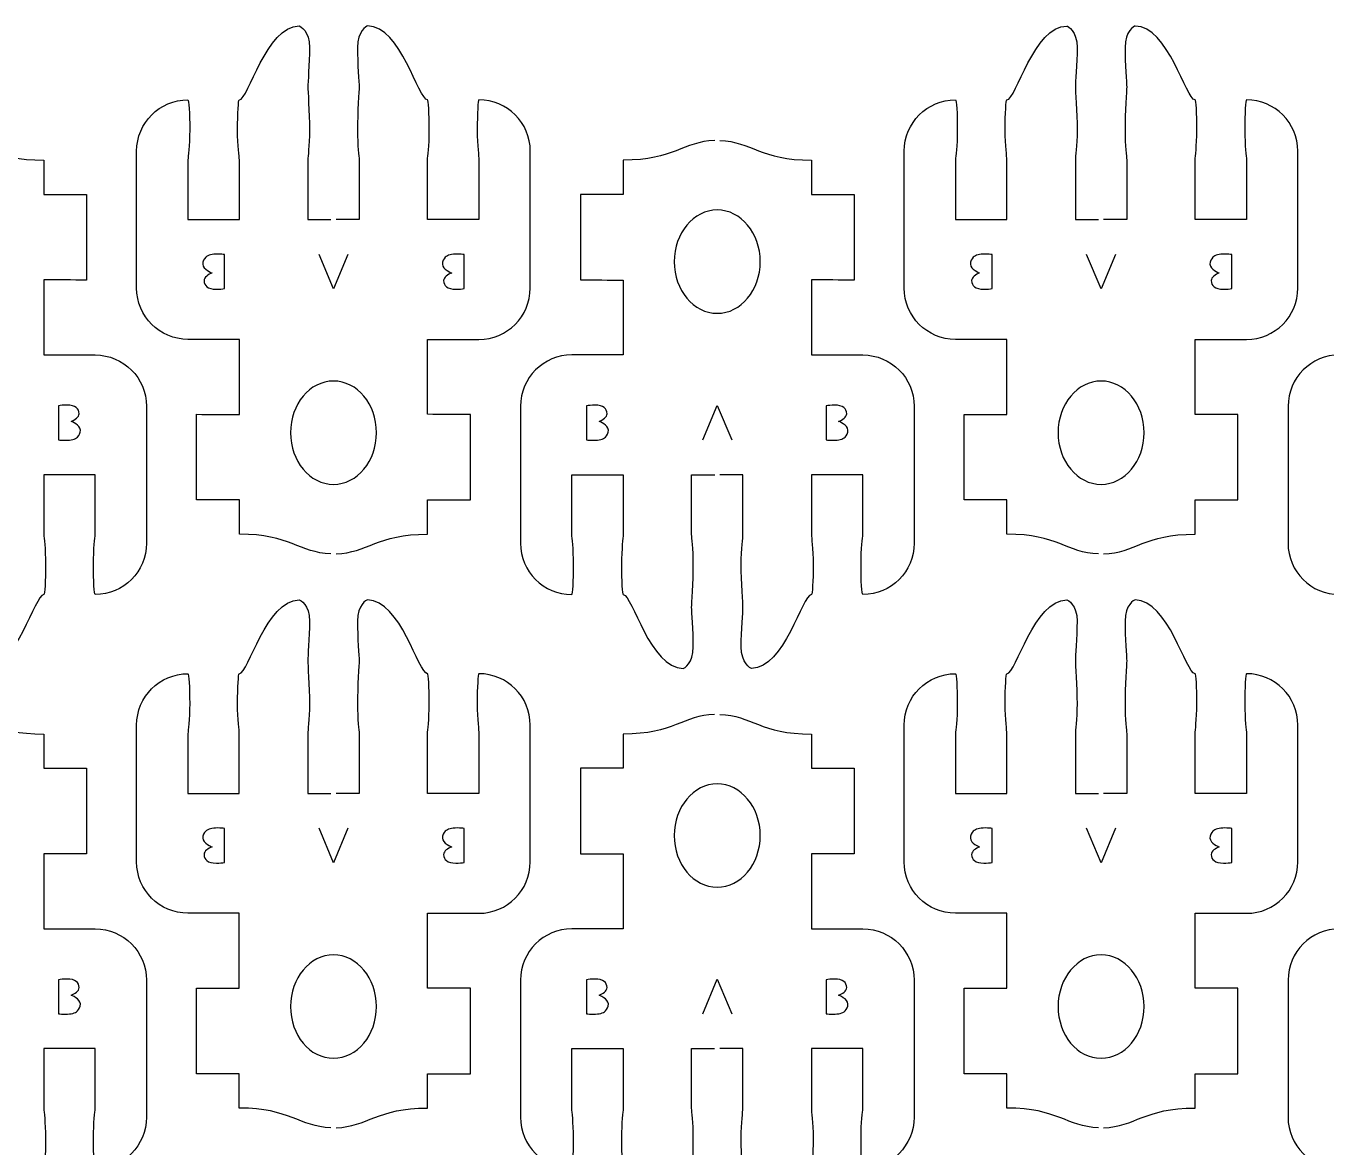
# Model space of a CAD drawing. Extents: x 0 to 300, y 0 to 300.
# Drawn here: x 76 to 151.9, y 47.2 to 112.7 of the extents above; entities that cross this region are included whole.
import ezdxf

# ---------------------------------------------------------------- set-up
doc = ezdxf.new("R2010")
doc.units = 0
doc.header["$MEASUREMENT"] = 0
doc.layers.add('DEFAULT', color=7, linetype='CONTINUOUS')

msp = doc.modelspace()

# ---------------------------------------------------------------- linework, layer by layer
at = {"layer": 'DEFAULT', "color": 250}
for points in [[(94.779, 99.356), (93.94, 97.335), (93.087, 99.356)], [(139.633, 99.356), (138.795, 97.335), (137.942, 99.356)], [(115.513, 88.508), (116.351, 90.529), (117.204, 88.508)], [(94.778, 65.819), (93.94, 63.797), (93.087, 65.819)], [(139.632, 65.818), (138.794, 63.797), (137.941, 65.818)], [(115.512, 54.97), (116.35, 56.991), (117.203, 54.97)]]:
    msp.add_lwpolyline(points, dxfattribs=at)
at = {"layer": 'DEFAULT', "color": 1}
for points, knots in [([(93.783, 81.855), (91.931, 81.911), (91.395, 83.005), (88.432, 83.005), (88.432, 83.672), (88.432, 84.338), (88.432, 85.005), (87.599, 85.005), (86.767, 85.005), (85.934, 85.005), (85.934, 86.673), (85.934, 88.34), (85.934, 90.008), (86.767, 90.006), (87.599, 90.005), (88.432, 90.004), (88.432, 91.466), (88.432, 92.927), (88.432, 94.389), (87.431, 94.389), (86.43, 94.389), (85.43, 94.389), (83.772, 94.389), (82.431, 95.73), (82.431, 97.388), (82.431, 100.055), (82.431, 102.722), (82.431, 105.389), (82.431, 107.047), (83.772, 108.387), (85.43, 108.387), (85.486, 108.387), (85.532, 107.604), (85.532, 106.637), (85.532, 105.671), (85.43, 105.064), (85.43, 104.888), (85.43, 103.721), (85.43, 102.555), (85.43, 101.388), (86.43, 101.388), (87.431, 101.388), (88.432, 101.388), (88.432, 102.555), (88.432, 103.721), (88.432, 104.888), (88.432, 105.064), (88.329, 105.671), (88.329, 106.637), (88.329, 107.604), (88.375, 108.387), (88.432, 108.387), (88.972, 108.387), (89.995, 112.702), (91.931, 112.702), (91.988, 112.702), (92.531, 112.416), (92.531, 111.449), (92.531, 110.483), (92.432, 109.386), (92.432, 109.135), (92.432, 108.99), (92.531, 107.604), (92.531, 106.637), (92.531, 105.671), (92.432, 105.061), (92.432, 104.888), (92.432, 103.721), (92.432, 102.555), (92.432, 101.388), (92.883, 101.388), (93.333, 101.388), (93.783, 101.388)], [0, 0, 0, 0, 1, 1, 1, 6.67, 6.67, 6.67, 13.75, 13.75, 13.75, 27.93, 27.93, 27.93, 35.010007, 35.010007, 35.010007, 47.440007, 47.440007, 47.440007, 55.950007, 55.950007, 55.950007, 56.950007, 56.950007, 56.950007, 79.630007, 79.630007, 79.630007, 80.630007, 80.630007, 80.630007, 81.630007, 81.630007, 81.630007, 82.630007, 82.630007, 82.630007, 92.550007, 92.550007, 92.550007, 101.060007, 101.060007, 101.060007, 110.980007, 110.980007, 110.980007, 111.980007, 111.980007, 111.980007, 112.980007, 112.980007, 112.980007, 113.980007, 113.980007, 113.980007, 114.980007, 114.980007, 114.980007, 115.980007, 115.980007, 115.980007, 116.980007, 116.980007, 116.980007, 117.980007, 117.980007, 117.980007, 127.900007, 127.900007, 127.900007, 131.730007, 131.730007, 131.730007, 131.730007]), ([(94.083, 81.855), (95.932, 81.911), (96.472, 83.005), (99.431, 83.005), (99.431, 83.672), (99.431, 84.338), (99.431, 85.005), (100.265, 85.005), (101.099, 85.005), (101.933, 85.005), (101.933, 86.671), (101.933, 88.338), (101.933, 90.004), (101.098, 90.005), (100.263, 90.006), (99.428, 90.008), (99.429, 91.467), (99.43, 92.926), (99.431, 94.385), (100.431, 94.385), (101.43, 94.385), (102.43, 94.385), (104.088, 94.385), (105.429, 95.73), (105.429, 97.388), (105.43, 100.055), (105.431, 102.722), (105.432, 105.389), (105.432, 107.047), (104.088, 108.387), (102.43, 108.387), (102.377, 108.387), (102.331, 107.604), (102.331, 106.637), (102.331, 105.671), (102.43, 105.064), (102.43, 104.888), (102.43, 103.721), (102.43, 102.555), (102.43, 101.388), (101.43, 101.388), (100.431, 101.388), (99.431, 101.388), (99.431, 102.555), (99.431, 103.721), (99.431, 104.888), (99.431, 105.064), (99.53, 105.671), (99.53, 106.637), (99.53, 107.604), (99.488, 108.387), (99.431, 108.387), (98.888, 108.387), (97.865, 112.702), (95.928, 112.702), (95.872, 112.702), (95.332, 112.416), (95.332, 111.449), (95.332, 110.483), (95.431, 109.386), (95.431, 109.135), (95.431, 108.99), (95.332, 107.604), (95.332, 106.637), (95.332, 105.671), (95.431, 105.061), (95.431, 104.888), (95.431, 103.721), (95.431, 102.555), (95.431, 101.388), (94.982, 101.388), (94.532, 101.388), (94.083, 101.388)], [0, 0, 0, 0, 1, 1, 1, 6.67, 6.67, 6.67, 13.76, 13.76, 13.76, 27.93, 27.93, 27.93, 35.030007, 35.030007, 35.030007, 47.440011, 47.440011, 47.440011, 55.940011, 55.940011, 55.940011, 56.940011, 56.940011, 56.940011, 79.620013, 79.620013, 79.620013, 80.620013, 80.620013, 80.620013, 81.620013, 81.620013, 81.620013, 82.620013, 82.620013, 82.620013, 92.540013, 92.540013, 92.540013, 101.040013, 101.040013, 101.040013, 110.960013, 110.960013, 110.960013, 111.960013, 111.960013, 111.960013, 112.960013, 112.960013, 112.960013, 113.960013, 113.960013, 113.960013, 114.960013, 114.960013, 114.960013, 115.960013, 115.960013, 115.960013, 116.960013, 116.960013, 116.960013, 117.960013, 117.960013, 117.960013, 127.880013, 127.880013, 127.880013, 131.700013, 131.700013, 131.700013, 131.700013]), ([(138.637, 81.854), (136.785, 81.911), (136.249, 83.004), (133.286, 83.004), (133.286, 83.671), (133.286, 84.338), (133.286, 85.005), (132.453, 85.005), (131.621, 85.005), (130.788, 85.005), (130.788, 86.672), (130.788, 88.339), (130.788, 90.007), (131.621, 90.006), (132.453, 90.005), (133.286, 90.003), (133.286, 91.465), (133.286, 92.927), (133.286, 94.388), (132.285, 94.388), (131.284, 94.388), (130.284, 94.388), (128.626, 94.388), (127.285, 95.729), (127.285, 97.387), (127.285, 100.054), (127.285, 102.721), (127.285, 105.388), (127.285, 107.046), (128.626, 108.387), (130.284, 108.387), (130.34, 108.387), (130.386, 107.604), (130.386, 106.637), (130.386, 105.67), (130.284, 105.064), (130.284, 104.887), (130.284, 103.721), (130.284, 102.554), (130.284, 101.388), (131.284, 101.388), (132.285, 101.388), (133.286, 101.388), (133.286, 102.554), (133.286, 103.721), (133.286, 104.887), (133.286, 105.064), (133.183, 105.67), (133.183, 106.637), (133.183, 107.604), (133.229, 108.387), (133.286, 108.387), (133.825, 108.387), (134.849, 112.701), (136.785, 112.701), (136.842, 112.701), (137.385, 112.415), (137.385, 111.449), (137.385, 110.482), (137.286, 109.385), (137.286, 109.135), (137.286, 108.99), (137.385, 107.604), (137.385, 106.637), (137.385, 105.67), (137.286, 105.06), (137.286, 104.887), (137.286, 103.721), (137.286, 102.554), (137.286, 101.388), (137.737, 101.388), (138.187, 101.388), (138.637, 101.388)], [0, 0, 0, 0, 1, 1, 1, 6.67, 6.67, 6.67, 13.75, 13.75, 13.75, 27.93, 27.93, 27.93, 35.010007, 35.010007, 35.010007, 47.440007, 47.440007, 47.440007, 55.950007, 55.950007, 55.950007, 56.950007, 56.950007, 56.950007, 79.630007, 79.630007, 79.630007, 80.630007, 80.630007, 80.630007, 81.630007, 81.630007, 81.630007, 82.630007, 82.630007, 82.630007, 92.550007, 92.550007, 92.550007, 101.060007, 101.060007, 101.060007, 110.980007, 110.980007, 110.980007, 111.980007, 111.980007, 111.980007, 112.980007, 112.980007, 112.980007, 113.980007, 113.980007, 113.980007, 114.980007, 114.980007, 114.980007, 115.980007, 115.980007, 115.980007, 116.980007, 116.980007, 116.980007, 117.980007, 117.980007, 117.980007, 127.900007, 127.900007, 127.900007, 131.730007, 131.730007, 131.730007, 131.730007]), ([(138.937, 81.854), (140.786, 81.911), (141.326, 83.004), (144.285, 83.004), (144.285, 83.671), (144.285, 84.338), (144.285, 85.005), (145.119, 85.005), (145.953, 85.005), (146.787, 85.005), (146.787, 86.671), (146.787, 88.337), (146.787, 90.003), (145.952, 90.005), (145.117, 90.006), (144.282, 90.007), (144.283, 91.466), (144.284, 92.926), (144.285, 94.385), (145.285, 94.385), (146.284, 94.385), (147.284, 94.385), (148.942, 94.385), (150.283, 95.729), (150.283, 97.387), (150.284, 100.054), (150.285, 102.721), (150.286, 105.388), (150.286, 107.046), (148.942, 108.387), (147.284, 108.387), (147.231, 108.387), (147.185, 107.604), (147.185, 106.637), (147.185, 105.67), (147.284, 105.064), (147.284, 104.887), (147.284, 103.721), (147.284, 102.554), (147.284, 101.388), (146.284, 101.388), (145.285, 101.388), (144.285, 101.388), (144.285, 102.554), (144.285, 103.721), (144.285, 104.887), (144.285, 105.064), (144.384, 105.67), (144.384, 106.637), (144.384, 107.604), (144.342, 108.387), (144.285, 108.387), (143.742, 108.387), (142.719, 112.701), (140.782, 112.701), (140.726, 112.701), (140.186, 112.415), (140.186, 111.449), (140.186, 110.482), (140.285, 109.385), (140.285, 109.135), (140.285, 108.99), (140.186, 107.604), (140.186, 106.637), (140.186, 105.67), (140.285, 105.06), (140.285, 104.887), (140.285, 103.721), (140.285, 102.554), (140.285, 101.388), (139.836, 101.388), (139.386, 101.388), (138.937, 101.388)], [0, 0, 0, 0, 1, 1, 1, 6.67, 6.67, 6.67, 13.76, 13.76, 13.76, 27.93, 27.93, 27.93, 35.030007, 35.030007, 35.030007, 47.440011, 47.440011, 47.440011, 55.940011, 55.940011, 55.940011, 56.940011, 56.940011, 56.940011, 79.620013, 79.620013, 79.620013, 80.620013, 80.620013, 80.620013, 81.620013, 81.620013, 81.620013, 82.620013, 82.620013, 82.620013, 92.540013, 92.540013, 92.540013, 101.040013, 101.040013, 101.040013, 110.960013, 110.960013, 110.960013, 111.960013, 111.960013, 111.960013, 112.960013, 112.960013, 112.960013, 113.960013, 113.960013, 113.960013, 114.960013, 114.960013, 114.960013, 115.960013, 115.960013, 115.960013, 116.960013, 116.960013, 116.960013, 117.960013, 117.960013, 117.960013, 127.880013, 127.880013, 127.880013, 131.700013, 131.700013, 131.700013, 131.700013]), ([(71.654, 106.01), (73.506, 105.953), (74.042, 104.86), (77.006, 104.86), (77.006, 104.193), (77.006, 103.526), (77.006, 102.859), (77.838, 102.859), (78.671, 102.859), (79.503, 102.859), (79.503, 101.192), (79.503, 99.525), (79.503, 97.857), (78.671, 97.858), (77.838, 97.859), (77.006, 97.861), (77.006, 96.399), (77.006, 94.937), (77.006, 93.476), (78.007, 93.476), (79.007, 93.476), (80.008, 93.476), (81.666, 93.476), (83.007, 92.135), (83.007, 90.477), (83.007, 87.81), (83.007, 85.143), (83.007, 82.476), (83.007, 80.818), (81.666, 79.477), (80.008, 79.477), (79.952, 79.477), (79.906, 80.261), (79.906, 81.227), (79.906, 82.194), (80.008, 82.801), (80.008, 82.977), (80.008, 84.143), (80.008, 85.31), (80.008, 86.476), (79.007, 86.476), (78.007, 86.476), (77.006, 86.476), (77.006, 85.31), (77.006, 84.143), (77.006, 82.977), (77.006, 82.801), (77.108, 82.194), (77.108, 81.227), (77.108, 80.261), (77.062, 79.477), (77.006, 79.477), (76.466, 79.477), (75.443, 75.163), (73.506, 75.163), (73.45, 75.163), (72.907, 75.449), (72.907, 76.415), (72.907, 77.382), (73.005, 78.479), (73.005, 78.729), (73.005, 78.874), (72.907, 80.261), (72.907, 81.227), (72.907, 82.194), (73.005, 82.804), (73.005, 82.977), (73.005, 84.143), (73.005, 85.31), (73.005, 86.476), (72.555, 86.476), (72.105, 86.476), (71.654, 86.476)], [0, 0, 0, 0, 1, 1, 1, 6.67, 6.67, 6.67, 13.75, 13.75, 13.75, 27.93, 27.93, 27.93, 35.010007, 35.010007, 35.010007, 47.440007, 47.440007, 47.440007, 55.950007, 55.950007, 55.950007, 56.950007, 56.950007, 56.950007, 79.630007, 79.630007, 79.630007, 80.630007, 80.630007, 80.630007, 81.630007, 81.630007, 81.630007, 82.630007, 82.630007, 82.630007, 92.550007, 92.550007, 92.550007, 101.060007, 101.060007, 101.060007, 110.980007, 110.980007, 110.980007, 111.980007, 111.980007, 111.980007, 112.980007, 112.980007, 112.980007, 113.980007, 113.980007, 113.980007, 114.980007, 114.980007, 114.980007, 115.980007, 115.980007, 115.980007, 116.980007, 116.980007, 116.980007, 117.980007, 117.980007, 117.980007, 127.900007, 127.900007, 127.900007, 131.730007, 131.730007, 131.730007, 131.730007]), ([(116.208, 106.009), (114.36, 105.953), (113.82, 104.859), (110.86, 104.859), (110.86, 104.192), (110.86, 103.526), (110.86, 102.859), (110.026, 102.859), (109.193, 102.859), (108.359, 102.859), (108.359, 101.193), (108.359, 99.526), (108.359, 97.86), (109.194, 97.859), (110.029, 97.858), (110.864, 97.856), (110.863, 96.397), (110.861, 94.938), (110.86, 93.479), (109.861, 93.479), (108.861, 93.479), (107.862, 93.479), (106.204, 93.479), (104.863, 92.134), (104.863, 90.476), (104.862, 87.809), (104.861, 85.142), (104.859, 82.475), (104.859, 80.817), (106.204, 79.477), (107.862, 79.477), (107.914, 79.477), (107.96, 80.26), (107.96, 81.227), (107.96, 82.193), (107.862, 82.8), (107.862, 82.976), (107.862, 84.143), (107.862, 85.309), (107.862, 86.476), (108.861, 86.476), (109.861, 86.476), (110.86, 86.476), (110.86, 85.309), (110.86, 84.143), (110.86, 82.976), (110.86, 82.8), (110.761, 82.193), (110.761, 81.227), (110.761, 80.26), (110.804, 79.477), (110.86, 79.477), (111.403, 79.477), (112.427, 75.162), (114.363, 75.162), (114.42, 75.162), (114.959, 75.448), (114.959, 76.415), (114.959, 77.381), (114.861, 78.478), (114.861, 78.729), (114.861, 78.874), (114.959, 80.26), (114.959, 81.227), (114.959, 82.193), (114.861, 82.803), (114.861, 82.976), (114.861, 84.143), (114.861, 85.309), (114.861, 86.476), (115.31, 86.476), (115.759, 86.476), (116.208, 86.476)], [0, 0, 0, 0, 1, 1, 1, 6.67, 6.67, 6.67, 13.76, 13.76, 13.76, 27.93, 27.93, 27.93, 35.030007, 35.030007, 35.030007, 47.440011, 47.440011, 47.440011, 55.940011, 55.940011, 55.940011, 56.940011, 56.940011, 56.940011, 79.620013, 79.620013, 79.620013, 80.620013, 80.620013, 80.620013, 81.620013, 81.620013, 81.620013, 82.620013, 82.620013, 82.620013, 92.540013, 92.540013, 92.540013, 101.040013, 101.040013, 101.040013, 110.960013, 110.960013, 110.960013, 111.960013, 111.960013, 111.960013, 112.960013, 112.960013, 112.960013, 113.960013, 113.960013, 113.960013, 114.960013, 114.960013, 114.960013, 115.960013, 115.960013, 115.960013, 116.960013, 116.960013, 116.960013, 117.960013, 117.960013, 117.960013, 127.880013, 127.880013, 127.880013, 131.700013, 131.700013, 131.700013, 131.700013]), ([(116.508, 106.009), (118.36, 105.953), (118.896, 104.859), (121.86, 104.859), (121.86, 104.192), (121.86, 103.526), (121.86, 102.859), (122.692, 102.859), (123.525, 102.859), (124.357, 102.859), (124.357, 101.191), (124.357, 99.524), (124.357, 97.856), (123.525, 97.858), (122.692, 97.859), (121.86, 97.86), (121.86, 96.398), (121.86, 94.937), (121.86, 93.475), (122.86, 93.475), (123.861, 93.475), (124.862, 93.475), (126.52, 93.475), (127.861, 92.134), (127.861, 90.476), (127.861, 87.809), (127.861, 85.142), (127.861, 82.475), (127.861, 80.817), (126.52, 79.477), (124.862, 79.477), (124.805, 79.477), (124.76, 80.26), (124.76, 81.227), (124.76, 82.193), (124.862, 82.8), (124.862, 82.976), (124.862, 84.143), (124.862, 85.309), (124.862, 86.476), (123.861, 86.476), (122.86, 86.476), (121.86, 86.476), (121.86, 85.309), (121.86, 84.143), (121.86, 82.976), (121.86, 82.8), (121.962, 82.193), (121.962, 81.227), (121.962, 80.26), (121.916, 79.477), (121.86, 79.477), (121.32, 79.477), (120.297, 75.162), (118.36, 75.162), (118.304, 75.162), (117.761, 75.448), (117.761, 76.415), (117.761, 77.381), (117.859, 78.478), (117.859, 78.729), (117.859, 78.874), (117.761, 80.26), (117.761, 81.227), (117.761, 82.193), (117.859, 82.803), (117.859, 82.976), (117.859, 84.143), (117.859, 85.309), (117.859, 86.476), (117.409, 86.476), (116.959, 86.476), (116.508, 86.476)], [0, 0, 0, 0, 1, 1, 1, 6.67, 6.67, 6.67, 13.75, 13.75, 13.75, 27.93, 27.93, 27.93, 35.010007, 35.010007, 35.010007, 47.440007, 47.440007, 47.440007, 55.950007, 55.950007, 55.950007, 56.950007, 56.950007, 56.950007, 79.630007, 79.630007, 79.630007, 80.630007, 80.630007, 80.630007, 81.630007, 81.630007, 81.630007, 82.630007, 82.630007, 82.630007, 92.550007, 92.550007, 92.550007, 101.060007, 101.060007, 101.060007, 110.980007, 110.980007, 110.980007, 111.980007, 111.980007, 111.980007, 112.980007, 112.980007, 112.980007, 113.980007, 113.980007, 113.980007, 114.980007, 114.980007, 114.980007, 115.980007, 115.980007, 115.980007, 116.980007, 116.980007, 116.980007, 117.980007, 117.980007, 117.980007, 127.900007, 127.900007, 127.900007, 131.730007, 131.730007, 131.730007, 131.730007]), ([(161.062, 106.009), (159.214, 105.952), (158.674, 104.859), (155.714, 104.859), (155.714, 104.192), (155.714, 103.525), (155.714, 102.858), (154.88, 102.858), (154.047, 102.858), (153.213, 102.858), (153.213, 101.192), (153.213, 99.526), (153.213, 97.859), (154.048, 97.858), (154.883, 97.857), (155.718, 97.856), (155.717, 96.397), (155.715, 94.937), (155.714, 93.478), (154.715, 93.478), (153.715, 93.478), (152.716, 93.478), (151.058, 93.478), (149.717, 92.134), (149.717, 90.476), (149.716, 87.809), (149.715, 85.142), (149.713, 82.475), (149.713, 80.817), (151.058, 79.476), (152.716, 79.476), (152.768, 79.476), (152.814, 80.259), (152.814, 81.226), (152.814, 82.193), (152.716, 82.799), (152.716, 82.976), (152.716, 84.142), (152.716, 85.309), (152.716, 86.475), (153.715, 86.475), (154.715, 86.475), (155.714, 86.475), (155.714, 85.309), (155.714, 84.142), (155.714, 82.976), (155.714, 82.799), (155.615, 82.193), (155.615, 81.226), (155.615, 80.259), (155.658, 79.476), (155.714, 79.476), (156.257, 79.476), (157.281, 75.162), (159.217, 75.162), (159.274, 75.162), (159.813, 75.447), (159.813, 76.414), (159.813, 77.381), (159.715, 78.478), (159.715, 78.728), (159.715, 78.873), (159.813, 80.259), (159.813, 81.226), (159.813, 82.193), (159.715, 82.803), (159.715, 82.976), (159.715, 84.142), (159.715, 85.309), (159.715, 86.475), (160.164, 86.475), (160.613, 86.475), (161.062, 86.475)], [0, 0, 0, 0, 1, 1, 1, 6.67, 6.67, 6.67, 13.76, 13.76, 13.76, 27.93, 27.93, 27.93, 35.030007, 35.030007, 35.030007, 47.440011, 47.440011, 47.440011, 55.940011, 55.940011, 55.940011, 56.940011, 56.940011, 56.940011, 79.620013, 79.620013, 79.620013, 80.620013, 80.620013, 80.620013, 81.620013, 81.620013, 81.620013, 82.620013, 82.620013, 82.620013, 92.540013, 92.540013, 92.540013, 101.040013, 101.040013, 101.040013, 110.960013, 110.960013, 110.960013, 111.960013, 111.960013, 111.960013, 112.960013, 112.960013, 112.960013, 113.960013, 113.960013, 113.960013, 114.960013, 114.960013, 114.960013, 115.960013, 115.960013, 115.960013, 116.960013, 116.960013, 116.960013, 117.960013, 117.960013, 117.960013, 127.880013, 127.880013, 127.880013, 131.700013, 131.700013, 131.700013, 131.700013]), ([(116.359, 101.949), (117.746, 101.949), (118.871, 100.598), (118.871, 98.929), (118.871, 97.261), (117.746, 95.91), (116.359, 95.91), (114.969, 95.91), (113.844, 97.261), (113.844, 98.929), (113.844, 100.598), (114.969, 101.949), (116.359, 101.949)], [1, 1, 1, 1, 2, 2, 2, 3, 3, 3, 4, 4, 4, 5, 5, 5, 5]), ([(93.932, 85.915), (92.546, 85.915), (91.421, 87.266), (91.421, 88.935), (91.421, 90.603), (92.546, 91.954), (93.932, 91.954), (95.323, 91.954), (96.448, 90.603), (96.448, 88.935), (96.448, 87.266), (95.323, 85.915), (93.932, 85.915)], [1, 1, 1, 1, 2, 2, 2, 3, 3, 3, 4, 4, 4, 5, 5, 5, 5]), ([(138.786, 85.914), (137.4, 85.914), (136.275, 87.266), (136.275, 88.934), (136.275, 90.603), (137.4, 91.954), (138.786, 91.954), (140.177, 91.954), (141.302, 90.603), (141.302, 88.934), (141.302, 87.266), (140.177, 85.914), (138.786, 85.914)], [1, 1, 1, 1, 2, 2, 2, 3, 3, 3, 4, 4, 4, 5, 5, 5, 5]), ([(93.783, 48.317), (91.93, 48.374), (91.394, 49.467), (88.431, 49.467), (88.431, 50.134), (88.431, 50.801), (88.431, 51.468), (87.598, 51.468), (86.766, 51.468), (85.933, 51.468), (85.933, 53.135), (85.933, 54.802), (85.933, 56.47), (86.766, 56.469), (87.598, 56.468), (88.431, 56.466), (88.431, 57.928), (88.431, 59.39), (88.431, 60.851), (87.43, 60.851), (86.429, 60.851), (85.429, 60.851), (83.771, 60.851), (82.43, 62.192), (82.43, 63.85), (82.43, 66.517), (82.43, 69.184), (82.43, 71.851), (82.43, 73.509), (83.771, 74.85), (85.429, 74.85), (85.485, 74.85), (85.531, 74.067), (85.531, 73.1), (85.531, 72.133), (85.429, 71.527), (85.429, 71.35), (85.429, 70.184), (85.429, 69.017), (85.429, 67.851), (86.429, 67.851), (87.43, 67.851), (88.431, 67.851), (88.431, 69.017), (88.431, 70.184), (88.431, 71.35), (88.431, 71.527), (88.329, 72.133), (88.329, 73.1), (88.329, 74.067), (88.374, 74.85), (88.431, 74.85), (88.971, 74.85), (89.994, 79.164), (91.93, 79.164), (91.987, 79.164), (92.53, 78.878), (92.53, 77.912), (92.53, 76.945), (92.431, 75.848), (92.431, 75.598), (92.431, 75.453), (92.53, 74.067), (92.53, 73.1), (92.53, 72.133), (92.431, 71.523), (92.431, 71.35), (92.431, 70.184), (92.431, 69.017), (92.431, 67.851), (92.882, 67.851), (93.332, 67.851), (93.783, 67.851)], [0, 0, 0, 0, 1, 1, 1, 6.67, 6.67, 6.67, 13.75, 13.75, 13.75, 27.93, 27.93, 27.93, 35.010007, 35.010007, 35.010007, 47.440007, 47.440007, 47.440007, 55.950007, 55.950007, 55.950007, 56.950007, 56.950007, 56.950007, 79.630007, 79.630007, 79.630007, 80.630007, 80.630007, 80.630007, 81.630007, 81.630007, 81.630007, 82.630007, 82.630007, 82.630007, 92.550007, 92.550007, 92.550007, 101.060007, 101.060007, 101.060007, 110.980007, 110.980007, 110.980007, 111.980007, 111.980007, 111.980007, 112.980007, 112.980007, 112.980007, 113.980007, 113.980007, 113.980007, 114.980007, 114.980007, 114.980007, 115.980007, 115.980007, 115.980007, 116.980007, 116.980007, 116.980007, 117.980007, 117.980007, 117.980007, 127.900007, 127.900007, 127.900007, 131.730007, 131.730007, 131.730007, 131.730007]), ([(94.082, 48.317), (95.931, 48.374), (96.471, 49.467), (99.43, 49.467), (99.43, 50.134), (99.43, 50.801), (99.43, 51.468), (100.264, 51.468), (101.098, 51.468), (101.932, 51.468), (101.932, 53.134), (101.932, 54.8), (101.932, 56.466), (101.097, 56.468), (100.262, 56.469), (99.427, 56.47), (99.428, 57.929), (99.429, 59.389), (99.43, 60.848), (100.43, 60.848), (101.43, 60.848), (102.429, 60.848), (104.087, 60.848), (105.428, 62.192), (105.428, 63.85), (105.429, 66.517), (105.43, 69.184), (105.431, 71.851), (105.431, 73.509), (104.087, 74.85), (102.429, 74.85), (102.376, 74.85), (102.33, 74.067), (102.33, 73.1), (102.33, 72.133), (102.429, 71.527), (102.429, 71.35), (102.429, 70.184), (102.429, 69.017), (102.429, 67.851), (101.43, 67.851), (100.43, 67.851), (99.43, 67.851), (99.43, 69.017), (99.43, 70.184), (99.43, 71.35), (99.43, 71.527), (99.529, 72.133), (99.529, 73.1), (99.529, 74.067), (99.487, 74.85), (99.43, 74.85), (98.887, 74.85), (97.864, 79.164), (95.927, 79.164), (95.871, 79.164), (95.331, 78.878), (95.331, 77.912), (95.331, 76.945), (95.43, 75.848), (95.43, 75.598), (95.43, 75.453), (95.331, 74.067), (95.331, 73.1), (95.331, 72.133), (95.43, 71.523), (95.43, 71.35), (95.43, 70.184), (95.43, 69.017), (95.43, 67.851), (94.981, 67.851), (94.532, 67.851), (94.082, 67.851)], [0, 0, 0, 0, 1, 1, 1, 6.67, 6.67, 6.67, 13.76, 13.76, 13.76, 27.93, 27.93, 27.93, 35.030007, 35.030007, 35.030007, 47.440011, 47.440011, 47.440011, 55.940011, 55.940011, 55.940011, 56.940011, 56.940011, 56.940011, 79.620013, 79.620013, 79.620013, 80.620013, 80.620013, 80.620013, 81.620013, 81.620013, 81.620013, 82.620013, 82.620013, 82.620013, 92.540013, 92.540013, 92.540013, 101.040013, 101.040013, 101.040013, 110.960013, 110.960013, 110.960013, 111.960013, 111.960013, 111.960013, 112.960013, 112.960013, 112.960013, 113.960013, 113.960013, 113.960013, 114.960013, 114.960013, 114.960013, 115.960013, 115.960013, 115.960013, 116.960013, 116.960013, 116.960013, 117.960013, 117.960013, 117.960013, 127.880013, 127.880013, 127.880013, 131.700013, 131.700013, 131.700013, 131.700013]), ([(138.636, 48.317), (136.784, 48.373), (136.248, 49.467), (133.285, 49.467), (133.285, 50.133), (133.285, 50.8), (133.285, 51.467), (132.452, 51.467), (131.62, 51.467), (130.787, 51.467), (130.787, 53.134), (130.787, 54.802), (130.787, 56.469), (131.62, 56.468), (132.452, 56.467), (133.285, 56.466), (133.285, 57.928), (133.285, 59.389), (133.285, 60.851), (132.284, 60.851), (131.283, 60.851), (130.283, 60.851), (128.625, 60.851), (127.284, 62.191), (127.284, 63.849), (127.284, 66.516), (127.284, 69.183), (127.284, 71.85), (127.284, 73.509), (128.625, 74.849), (130.283, 74.849), (130.339, 74.849), (130.385, 74.066), (130.385, 73.099), (130.385, 72.133), (130.283, 71.526), (130.283, 71.35), (130.283, 70.183), (130.283, 69.017), (130.283, 67.85), (131.283, 67.85), (132.284, 67.85), (133.285, 67.85), (133.285, 69.017), (133.285, 70.183), (133.285, 71.35), (133.285, 71.526), (133.183, 72.133), (133.183, 73.099), (133.183, 74.066), (133.228, 74.849), (133.285, 74.849), (133.825, 74.849), (134.848, 79.164), (136.784, 79.164), (136.841, 79.164), (137.384, 78.878), (137.384, 77.911), (137.384, 76.945), (137.285, 75.847), (137.285, 75.597), (137.285, 75.452), (137.384, 74.066), (137.384, 73.099), (137.384, 72.133), (137.285, 71.522), (137.285, 71.35), (137.285, 70.183), (137.285, 69.017), (137.285, 67.85), (137.736, 67.85), (138.186, 67.85), (138.636, 67.85)], [0, 0, 0, 0, 1, 1, 1, 6.67, 6.67, 6.67, 13.75, 13.75, 13.75, 27.93, 27.93, 27.93, 35.010007, 35.010007, 35.010007, 47.440007, 47.440007, 47.440007, 55.950007, 55.950007, 55.950007, 56.950007, 56.950007, 56.950007, 79.630007, 79.630007, 79.630007, 80.630007, 80.630007, 80.630007, 81.630007, 81.630007, 81.630007, 82.630007, 82.630007, 82.630007, 92.550007, 92.550007, 92.550007, 101.060007, 101.060007, 101.060007, 110.980007, 110.980007, 110.980007, 111.980007, 111.980007, 111.980007, 112.980007, 112.980007, 112.980007, 113.980007, 113.980007, 113.980007, 114.980007, 114.980007, 114.980007, 115.980007, 115.980007, 115.980007, 116.980007, 116.980007, 116.980007, 117.980007, 117.980007, 117.980007, 127.900007, 127.900007, 127.900007, 131.730007, 131.730007, 131.730007, 131.730007]), ([(138.936, 48.317), (140.785, 48.373), (141.325, 49.467), (144.284, 49.467), (144.284, 50.133), (144.284, 50.8), (144.284, 51.467), (145.118, 51.467), (145.952, 51.467), (146.786, 51.467), (146.786, 53.133), (146.786, 54.8), (146.786, 56.466), (145.951, 56.467), (145.116, 56.468), (144.281, 56.469), (144.282, 57.929), (144.283, 59.388), (144.284, 60.847), (145.284, 60.847), (146.284, 60.847), (147.283, 60.847), (148.941, 60.847), (150.282, 62.191), (150.282, 63.849), (150.283, 66.516), (150.284, 69.183), (150.285, 71.85), (150.285, 73.509), (148.941, 74.849), (147.283, 74.849), (147.23, 74.849), (147.184, 74.066), (147.184, 73.099), (147.184, 72.133), (147.283, 71.526), (147.283, 71.35), (147.283, 70.183), (147.283, 69.017), (147.283, 67.85), (146.284, 67.85), (145.284, 67.85), (144.284, 67.85), (144.284, 69.017), (144.284, 70.183), (144.284, 71.35), (144.284, 71.526), (144.383, 72.133), (144.383, 73.099), (144.383, 74.066), (144.341, 74.849), (144.284, 74.849), (143.741, 74.849), (142.718, 79.164), (140.781, 79.164), (140.725, 79.164), (140.185, 78.878), (140.185, 77.911), (140.185, 76.945), (140.284, 75.847), (140.284, 75.597), (140.284, 75.452), (140.185, 74.066), (140.185, 73.099), (140.185, 72.133), (140.284, 71.522), (140.284, 71.35), (140.284, 70.183), (140.284, 69.017), (140.284, 67.85), (139.835, 67.85), (139.386, 67.85), (138.936, 67.85)], [0, 0, 0, 0, 1, 1, 1, 6.67, 6.67, 6.67, 13.76, 13.76, 13.76, 27.93, 27.93, 27.93, 35.030007, 35.030007, 35.030007, 47.440011, 47.440011, 47.440011, 55.940011, 55.940011, 55.940011, 56.940011, 56.940011, 56.940011, 79.620013, 79.620013, 79.620013, 80.620013, 80.620013, 80.620013, 81.620013, 81.620013, 81.620013, 82.620013, 82.620013, 82.620013, 92.540013, 92.540013, 92.540013, 101.040013, 101.040013, 101.040013, 110.960013, 110.960013, 110.960013, 111.960013, 111.960013, 111.960013, 112.960013, 112.960013, 112.960013, 113.960013, 113.960013, 113.960013, 114.960013, 114.960013, 114.960013, 115.960013, 115.960013, 115.960013, 116.960013, 116.960013, 116.960013, 117.960013, 117.960013, 117.960013, 127.880013, 127.880013, 127.880013, 131.700013, 131.700013, 131.700013, 131.700013]), ([(71.653, 72.472), (73.505, 72.416), (74.042, 71.322), (77.005, 71.322), (77.005, 70.655), (77.005, 69.989), (77.005, 69.322), (77.837, 69.322), (78.67, 69.322), (79.503, 69.322), (79.503, 67.654), (79.503, 65.987), (79.503, 64.32), (78.67, 64.321), (77.837, 64.322), (77.005, 64.323), (77.005, 62.861), (77.005, 61.4), (77.005, 59.938), (78.006, 59.938), (79.006, 59.938), (80.007, 59.938), (81.665, 59.938), (83.006, 58.597), (83.006, 56.939), (83.006, 54.272), (83.006, 51.605), (83.006, 48.938), (83.006, 47.28), (81.665, 45.94), (80.007, 45.94), (79.951, 45.94), (79.905, 46.723), (79.905, 47.69), (79.905, 48.656), (80.007, 49.263), (80.007, 49.439), (80.007, 50.606), (80.007, 51.772), (80.007, 52.939), (79.006, 52.939), (78.006, 52.939), (77.005, 52.939), (77.005, 51.772), (77.005, 50.606), (77.005, 49.439), (77.005, 49.263), (77.107, 48.656), (77.107, 47.69), (77.107, 46.723), (77.061, 45.94), (77.005, 45.94), (76.465, 45.94), (75.442, 41.625), (73.505, 41.625), (73.449, 41.625), (72.906, 41.911), (72.906, 42.878), (72.906, 43.844), (73.004, 44.941), (73.004, 45.192), (73.004, 45.337), (72.906, 46.723), (72.906, 47.69), (72.906, 48.656), (73.004, 49.266), (73.004, 49.439), (73.004, 50.606), (73.004, 51.772), (73.004, 52.939), (72.554, 52.939), (72.104, 52.939), (71.653, 52.939)], [0, 0, 0, 0, 1, 1, 1, 6.67, 6.67, 6.67, 13.75, 13.75, 13.75, 27.93, 27.93, 27.93, 35.010007, 35.010007, 35.010007, 47.440007, 47.440007, 47.440007, 55.950007, 55.950007, 55.950007, 56.950007, 56.950007, 56.950007, 79.630007, 79.630007, 79.630007, 80.630007, 80.630007, 80.630007, 81.630007, 81.630007, 81.630007, 82.630007, 82.630007, 82.630007, 92.550007, 92.550007, 92.550007, 101.060007, 101.060007, 101.060007, 110.980007, 110.980007, 110.980007, 111.980007, 111.980007, 111.980007, 112.980007, 112.980007, 112.980007, 113.980007, 113.980007, 113.980007, 114.980007, 114.980007, 114.980007, 115.980007, 115.980007, 115.980007, 116.980007, 116.980007, 116.980007, 117.980007, 117.980007, 117.980007, 127.900007, 127.900007, 127.900007, 131.730007, 131.730007, 131.730007, 131.730007]), ([(116.207, 72.472), (114.359, 72.415), (113.819, 71.322), (110.859, 71.322), (110.859, 70.655), (110.859, 69.988), (110.859, 69.321), (110.026, 69.321), (109.192, 69.321), (108.358, 69.321), (108.358, 67.655), (108.358, 65.989), (108.358, 64.322), (109.193, 64.321), (110.028, 64.32), (110.863, 64.319), (110.862, 62.86), (110.86, 61.4), (110.859, 59.941), (109.86, 59.941), (108.86, 59.941), (107.861, 59.941), (106.203, 59.941), (104.862, 58.597), (104.862, 56.939), (104.861, 54.272), (104.86, 51.605), (104.859, 48.938), (104.859, 47.28), (106.203, 45.939), (107.861, 45.939), (107.914, 45.939), (107.959, 46.722), (107.959, 47.689), (107.959, 48.656), (107.861, 49.262), (107.861, 49.439), (107.861, 50.605), (107.861, 51.772), (107.861, 52.938), (108.86, 52.938), (109.86, 52.938), (110.859, 52.938), (110.859, 51.772), (110.859, 50.605), (110.859, 49.439), (110.859, 49.262), (110.761, 48.656), (110.761, 47.689), (110.761, 46.722), (110.803, 45.939), (110.859, 45.939), (111.403, 45.939), (112.426, 41.625), (114.362, 41.625), (114.419, 41.625), (114.959, 41.91), (114.959, 42.877), (114.959, 43.844), (114.86, 44.941), (114.86, 45.191), (114.86, 45.336), (114.959, 46.722), (114.959, 47.689), (114.959, 48.656), (114.86, 49.266), (114.86, 49.439), (114.86, 50.605), (114.86, 51.772), (114.86, 52.938), (115.309, 52.938), (115.758, 52.938), (116.207, 52.938)], [0, 0, 0, 0, 1, 1, 1, 6.67, 6.67, 6.67, 13.76, 13.76, 13.76, 27.93, 27.93, 27.93, 35.030007, 35.030007, 35.030007, 47.440011, 47.440011, 47.440011, 55.940011, 55.940011, 55.940011, 56.940011, 56.940011, 56.940011, 79.620013, 79.620013, 79.620013, 80.620013, 80.620013, 80.620013, 81.620013, 81.620013, 81.620013, 82.620013, 82.620013, 82.620013, 92.540013, 92.540013, 92.540013, 101.040013, 101.040013, 101.040013, 110.960013, 110.960013, 110.960013, 111.960013, 111.960013, 111.960013, 112.960013, 112.960013, 112.960013, 113.960013, 113.960013, 113.960013, 114.960013, 114.960013, 114.960013, 115.960013, 115.960013, 115.960013, 116.960013, 116.960013, 116.960013, 117.960013, 117.960013, 117.960013, 127.880013, 127.880013, 127.880013, 131.700013, 131.700013, 131.700013, 131.700013]), ([(116.507, 72.472), (118.359, 72.415), (118.896, 71.322), (121.859, 71.322), (121.859, 70.655), (121.859, 69.988), (121.859, 69.321), (122.691, 69.321), (123.524, 69.321), (124.357, 69.321), (124.357, 67.654), (124.357, 65.986), (124.357, 64.319), (123.524, 64.32), (122.691, 64.321), (121.859, 64.322), (121.859, 62.861), (121.859, 61.399), (121.859, 59.937), (122.86, 59.937), (123.86, 59.937), (124.861, 59.937), (126.519, 59.937), (127.86, 58.597), (127.86, 56.939), (127.86, 54.272), (127.86, 51.605), (127.86, 48.938), (127.86, 47.28), (126.519, 45.939), (124.861, 45.939), (124.805, 45.939), (124.759, 46.722), (124.759, 47.689), (124.759, 48.656), (124.861, 49.262), (124.861, 49.439), (124.861, 50.605), (124.861, 51.772), (124.861, 52.938), (123.86, 52.938), (122.86, 52.938), (121.859, 52.938), (121.859, 51.772), (121.859, 50.605), (121.859, 49.439), (121.859, 49.262), (121.961, 48.656), (121.961, 47.689), (121.961, 46.722), (121.915, 45.939), (121.859, 45.939), (121.319, 45.939), (120.296, 41.625), (118.359, 41.625), (118.303, 41.625), (117.76, 41.91), (117.76, 42.877), (117.76, 43.844), (117.858, 44.941), (117.858, 45.191), (117.858, 45.336), (117.76, 46.722), (117.76, 47.689), (117.76, 48.656), (117.858, 49.266), (117.858, 49.439), (117.858, 50.605), (117.858, 51.772), (117.858, 52.938), (117.408, 52.938), (116.958, 52.938), (116.507, 52.938)], [0, 0, 0, 0, 1, 1, 1, 6.67, 6.67, 6.67, 13.75, 13.75, 13.75, 27.93, 27.93, 27.93, 35.010007, 35.010007, 35.010007, 47.440007, 47.440007, 47.440007, 55.950007, 55.950007, 55.950007, 56.950007, 56.950007, 56.950007, 79.630007, 79.630007, 79.630007, 80.630007, 80.630007, 80.630007, 81.630007, 81.630007, 81.630007, 82.630007, 82.630007, 82.630007, 92.550007, 92.550007, 92.550007, 101.060007, 101.060007, 101.060007, 110.980007, 110.980007, 110.980007, 111.980007, 111.980007, 111.980007, 112.980007, 112.980007, 112.980007, 113.980007, 113.980007, 113.980007, 114.980007, 114.980007, 114.980007, 115.980007, 115.980007, 115.980007, 116.980007, 116.980007, 116.980007, 117.980007, 117.980007, 117.980007, 127.900007, 127.900007, 127.900007, 131.730007, 131.730007, 131.730007, 131.730007]), ([(161.061, 72.471), (159.213, 72.415), (158.673, 71.321), (155.713, 71.321), (155.713, 70.654), (155.713, 69.988), (155.713, 69.321), (154.88, 69.321), (154.046, 69.321), (153.212, 69.321), (153.212, 67.654), (153.212, 65.988), (153.212, 64.322), (154.047, 64.321), (154.882, 64.32), (155.717, 64.318), (155.716, 62.859), (155.714, 61.4), (155.713, 59.94), (154.714, 59.94), (153.714, 59.94), (152.715, 59.94), (151.057, 59.94), (149.716, 58.596), (149.716, 56.938), (149.715, 54.271), (149.714, 51.604), (149.713, 48.937), (149.713, 47.279), (151.057, 45.939), (152.715, 45.939), (152.768, 45.939), (152.813, 46.722), (152.813, 47.688), (152.813, 48.655), (152.715, 49.262), (152.715, 49.438), (152.715, 50.605), (152.715, 51.771), (152.715, 52.938), (153.714, 52.938), (154.714, 52.938), (155.713, 52.938), (155.713, 51.771), (155.713, 50.605), (155.713, 49.438), (155.713, 49.262), (155.615, 48.655), (155.615, 47.688), (155.615, 46.722), (155.657, 45.939), (155.713, 45.939), (156.257, 45.939), (157.28, 41.624), (159.216, 41.624), (159.273, 41.624), (159.813, 41.91), (159.813, 42.877), (159.813, 43.843), (159.714, 44.94), (159.714, 45.191), (159.714, 45.335), (159.813, 46.722), (159.813, 47.688), (159.813, 48.655), (159.714, 49.265), (159.714, 49.438), (159.714, 50.605), (159.714, 51.771), (159.714, 52.938), (160.163, 52.938), (160.612, 52.938), (161.061, 52.938)], [0, 0, 0, 0, 1, 1, 1, 6.67, 6.67, 6.67, 13.76, 13.76, 13.76, 27.93, 27.93, 27.93, 35.030007, 35.030007, 35.030007, 47.440011, 47.440011, 47.440011, 55.940011, 55.940011, 55.940011, 56.940011, 56.940011, 56.940011, 79.620013, 79.620013, 79.620013, 80.620013, 80.620013, 80.620013, 81.620013, 81.620013, 81.620013, 82.620013, 82.620013, 82.620013, 92.540013, 92.540013, 92.540013, 101.040013, 101.040013, 101.040013, 110.960013, 110.960013, 110.960013, 111.960013, 111.960013, 111.960013, 112.960013, 112.960013, 112.960013, 113.960013, 113.960013, 113.960013, 114.960013, 114.960013, 114.960013, 115.960013, 115.960013, 115.960013, 116.960013, 116.960013, 116.960013, 117.960013, 117.960013, 117.960013, 127.880013, 127.880013, 127.880013, 131.700013, 131.700013, 131.700013, 131.700013]), ([(116.358, 68.412), (117.745, 68.412), (118.87, 67.06), (118.87, 65.392), (118.87, 63.723), (117.745, 62.372), (116.358, 62.372), (114.968, 62.372), (113.843, 63.723), (113.843, 65.392), (113.843, 67.06), (114.968, 68.412), (116.358, 68.412)], [1, 1, 1, 1, 2, 2, 2, 3, 3, 3, 4, 4, 4, 5, 5, 5, 5]), ([(93.931, 52.377), (92.545, 52.377), (91.42, 53.729), (91.42, 55.397), (91.42, 57.066), (92.545, 58.417), (93.931, 58.417), (95.322, 58.417), (96.447, 57.066), (96.447, 55.397), (96.447, 53.729), (95.322, 52.377), (93.931, 52.377)], [1, 1, 1, 1, 2, 2, 2, 3, 3, 3, 4, 4, 4, 5, 5, 5, 5]), ([(138.785, 52.377), (137.399, 52.377), (136.274, 53.728), (136.274, 55.397), (136.274, 57.065), (137.399, 58.416), (138.785, 58.416), (140.176, 58.416), (141.301, 57.065), (141.301, 55.397), (141.301, 53.728), (140.176, 52.377), (138.785, 52.377)], [1, 1, 1, 1, 2, 2, 2, 3, 3, 3, 4, 4, 4, 5, 5, 5, 5])]:
    msp.add_open_spline(points, degree=3, knots=knots, dxfattribs=at)
at = {"layer": 'DEFAULT', "color": 250}
for points in [[(87.568, 97.361), (87.454, 97.337), (87.274, 97.319), (87.091, 97.319), (86.83, 97.319), (86.662, 97.364), (86.536, 97.466), (86.432, 97.544), (86.369, 97.663), (86.369, 97.823), (86.369, 98.017), (86.626, 98.188), (86.838, 98.266), (86.838, 98.266), (86.294, 98.479), (86.294, 98.779), (86.294, 98.953), (86.363, 99.085), (86.465, 99.184), (86.605, 99.313), (86.833, 99.373), (87.163, 99.373), (87.343, 99.373), (87.481, 99.361), (87.568, 99.349), (87.568, 98.686), (87.568, 98.023), (87.568, 97.361)], [(101.569, 97.361), (101.455, 97.337), (101.275, 97.319), (101.093, 97.319), (100.832, 97.319), (100.664, 97.364), (100.538, 97.466), (100.433, 97.544), (100.37, 97.663), (100.37, 97.823), (100.37, 98.017), (100.627, 98.188), (100.84, 98.266), (100.84, 98.266), (100.295, 98.479), (100.295, 98.779), (100.295, 98.953), (100.364, 99.085), (100.466, 99.184), (100.607, 99.313), (100.835, 99.373), (101.165, 99.373), (101.345, 99.373), (101.483, 99.361), (101.569, 99.349), (101.569, 98.686), (101.569, 98.023), (101.569, 97.361)], [(132.422, 97.36), (132.308, 97.336), (132.128, 97.318), (131.945, 97.318), (131.684, 97.318), (131.516, 97.363), (131.39, 97.465), (131.285, 97.543), (131.223, 97.663), (131.223, 97.822), (131.223, 98.017), (131.479, 98.188), (131.692, 98.266), (131.692, 98.266), (131.148, 98.479), (131.148, 98.778), (131.148, 98.952), (131.217, 99.084), (131.319, 99.183), (131.459, 99.312), (131.687, 99.372), (132.017, 99.372), (132.197, 99.372), (132.335, 99.36), (132.422, 99.348), (132.422, 98.685), (132.422, 98.023), (132.422, 97.36)], [(146.423, 97.36), (146.309, 97.336), (146.129, 97.318), (145.947, 97.318), (145.686, 97.318), (145.518, 97.363), (145.392, 97.465), (145.287, 97.543), (145.224, 97.663), (145.224, 97.822), (145.224, 98.017), (145.481, 98.188), (145.694, 98.266), (145.694, 98.266), (145.149, 98.479), (145.149, 98.778), (145.149, 98.952), (145.218, 99.084), (145.32, 99.183), (145.461, 99.312), (145.689, 99.372), (146.019, 99.372), (146.199, 99.372), (146.337, 99.36), (146.423, 99.348), (146.423, 98.685), (146.423, 98.023), (146.423, 97.36)], [(77.87, 90.504), (77.984, 90.528), (78.164, 90.546), (78.346, 90.546), (78.607, 90.546), (78.775, 90.501), (78.901, 90.399), (79.006, 90.321), (79.069, 90.201), (79.069, 90.042), (79.069, 89.847), (78.812, 89.676), (78.599, 89.598), (78.599, 89.598), (79.144, 89.385), (79.144, 89.086), (79.144, 88.912), (79.075, 88.78), (78.973, 88.681), (78.832, 88.552), (78.604, 88.492), (78.274, 88.492), (78.094, 88.492), (77.957, 88.504), (77.87, 88.516), (77.87, 89.179), (77.87, 89.841), (77.87, 90.504)], [(108.722, 90.503), (108.836, 90.527), (109.016, 90.545), (109.199, 90.545), (109.46, 90.545), (109.628, 90.5), (109.754, 90.398), (109.858, 90.32), (109.921, 90.201), (109.921, 90.041), (109.921, 89.847), (109.665, 89.676), (109.452, 89.598), (109.452, 89.598), (109.996, 89.385), (109.996, 89.085), (109.996, 88.911), (109.927, 88.779), (109.825, 88.68), (109.685, 88.551), (109.457, 88.491), (109.127, 88.491), (108.947, 88.491), (108.809, 88.503), (108.722, 88.515), (108.722, 89.178), (108.722, 89.841), (108.722, 90.503)], [(122.724, 90.503), (122.838, 90.527), (123.018, 90.545), (123.2, 90.545), (123.461, 90.545), (123.629, 90.5), (123.755, 90.398), (123.86, 90.32), (123.923, 90.201), (123.923, 90.041), (123.923, 89.847), (123.666, 89.676), (123.453, 89.598), (123.453, 89.598), (123.998, 89.385), (123.998, 89.085), (123.998, 88.911), (123.929, 88.779), (123.827, 88.68), (123.686, 88.551), (123.458, 88.491), (123.128, 88.491), (122.948, 88.491), (122.811, 88.503), (122.724, 88.515), (122.724, 89.178), (122.724, 89.841), (122.724, 90.503)], [(87.567, 63.823), (87.453, 63.799), (87.273, 63.781), (87.09, 63.781), (86.829, 63.781), (86.661, 63.826), (86.535, 63.928), (86.431, 64.006), (86.368, 64.126), (86.368, 64.285), (86.368, 64.48), (86.624, 64.651), (86.837, 64.729), (86.837, 64.729), (86.293, 64.942), (86.293, 65.241), (86.293, 65.415), (86.362, 65.547), (86.464, 65.646), (86.605, 65.775), (86.832, 65.835), (87.162, 65.835), (87.342, 65.835), (87.48, 65.823), (87.567, 65.811), (87.567, 65.148), (87.567, 64.486), (87.567, 63.823)], [(101.568, 63.823), (101.455, 63.799), (101.275, 63.781), (101.092, 63.781), (100.831, 63.781), (100.663, 63.826), (100.537, 63.928), (100.432, 64.006), (100.369, 64.126), (100.369, 64.285), (100.369, 64.48), (100.626, 64.651), (100.839, 64.729), (100.839, 64.729), (100.294, 64.942), (100.294, 65.241), (100.294, 65.415), (100.363, 65.547), (100.465, 65.646), (100.606, 65.775), (100.834, 65.835), (101.164, 65.835), (101.344, 65.835), (101.481, 65.823), (101.568, 65.811), (101.568, 65.148), (101.568, 64.486), (101.568, 63.823)], [(132.421, 63.823), (132.307, 63.799), (132.127, 63.781), (131.944, 63.781), (131.683, 63.781), (131.515, 63.825), (131.389, 63.927), (131.285, 64.006), (131.222, 64.125), (131.222, 64.284), (131.222, 64.479), (131.478, 64.65), (131.691, 64.728), (131.691, 64.728), (131.147, 64.941), (131.147, 65.241), (131.147, 65.415), (131.216, 65.547), (131.318, 65.646), (131.459, 65.775), (131.686, 65.835), (132.016, 65.835), (132.196, 65.835), (132.334, 65.823), (132.421, 65.811), (132.421, 65.148), (132.421, 64.485), (132.421, 63.823)], [(146.422, 63.823), (146.308, 63.799), (146.129, 63.781), (145.946, 63.781), (145.685, 63.781), (145.517, 63.825), (145.391, 63.927), (145.286, 64.006), (145.223, 64.125), (145.223, 64.284), (145.223, 64.479), (145.48, 64.65), (145.693, 64.728), (145.693, 64.728), (145.148, 64.941), (145.148, 65.241), (145.148, 65.415), (145.217, 65.547), (145.319, 65.646), (145.46, 65.775), (145.688, 65.835), (146.018, 65.835), (146.198, 65.835), (146.336, 65.823), (146.422, 65.811), (146.422, 65.148), (146.422, 64.485), (146.422, 63.823)], [(77.869, 56.966), (77.983, 56.99), (78.163, 57.008), (78.345, 57.008), (78.607, 57.008), (78.774, 56.963), (78.9, 56.861), (79.005, 56.783), (79.068, 56.664), (79.068, 56.504), (79.068, 56.31), (78.812, 56.139), (78.598, 56.061), (78.598, 56.061), (79.143, 55.848), (79.143, 55.548), (79.143, 55.374), (79.074, 55.242), (78.972, 55.143), (78.831, 55.014), (78.603, 54.954), (78.274, 54.954), (78.094, 54.954), (77.956, 54.966), (77.869, 54.978), (77.869, 55.641), (77.869, 56.304), (77.869, 56.966)], [(108.721, 56.966), (108.835, 56.99), (109.015, 57.008), (109.198, 57.008), (109.459, 57.008), (109.627, 56.963), (109.753, 56.861), (109.858, 56.783), (109.92, 56.663), (109.92, 56.504), (109.92, 56.309), (109.664, 56.138), (109.451, 56.06), (109.451, 56.06), (109.996, 55.847), (109.996, 55.548), (109.996, 55.374), (109.926, 55.242), (109.824, 55.143), (109.684, 55.014), (109.456, 54.954), (109.126, 54.954), (108.946, 54.954), (108.808, 54.966), (108.721, 54.978), (108.721, 55.64), (108.721, 56.303), (108.721, 56.966)], [(122.723, 56.966), (122.837, 56.99), (123.017, 57.008), (123.199, 57.008), (123.461, 57.008), (123.628, 56.963), (123.754, 56.861), (123.859, 56.783), (123.922, 56.663), (123.922, 56.504), (123.922, 56.309), (123.665, 56.138), (123.452, 56.06), (123.452, 56.06), (123.997, 55.847), (123.997, 55.548), (123.997, 55.374), (123.928, 55.242), (123.826, 55.143), (123.685, 55.014), (123.457, 54.954), (123.127, 54.954), (122.948, 54.954), (122.81, 54.966), (122.723, 54.978), (122.723, 55.64), (122.723, 56.303), (122.723, 56.966)]]:
    msp.add_open_spline(points, degree=3, knots=[5.635, 5.635, 5.635, 5.635, 6.635, 6.635, 6.635, 7.635, 7.635, 7.635, 8.635, 8.635, 8.635, 9.635, 9.635, 9.635, 10.635, 10.635, 10.635, 11.635, 11.635, 11.635, 12.635, 12.635, 12.635, 13.635, 13.635, 13.635, 19.27, 19.27, 19.27, 19.27], dxfattribs=at)

doc.saveas('drawing.dxf')
